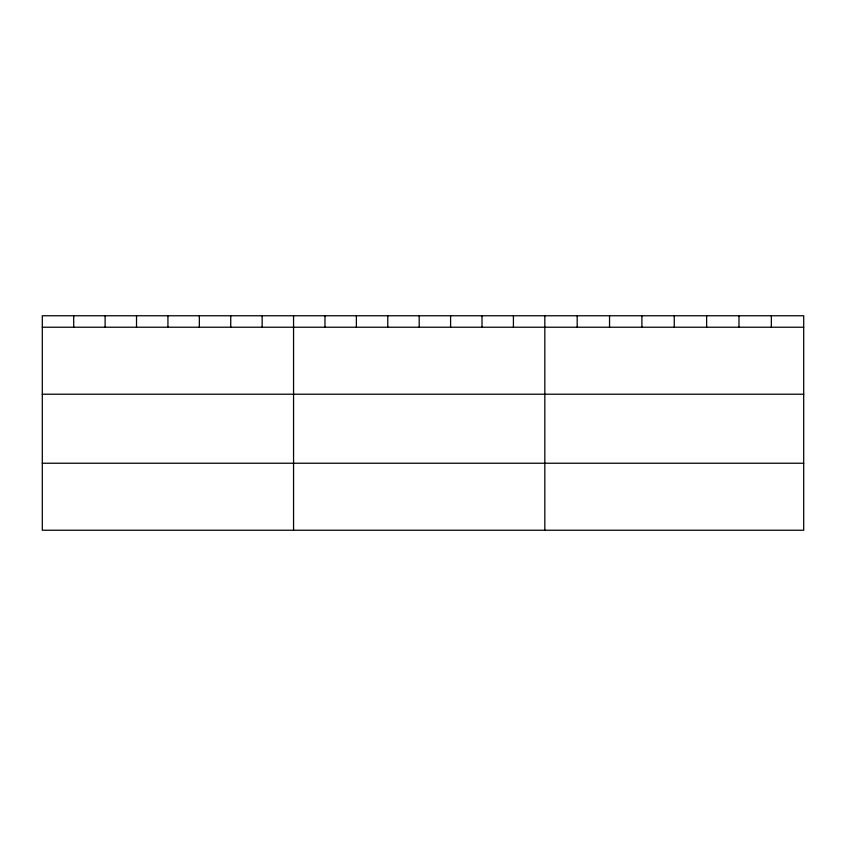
<?xml version="1.0" encoding="UTF-8"?>
<svg xmlns="http://www.w3.org/2000/svg" width="846" height="846" viewBox="0 0 846 846"><rect width="100%" height="100%" fill="white"/><g stroke="black" fill="none" stroke-linecap="round" stroke-linejoin="round"><path stroke-width="1.27" d="M803.7 327.222L803.7 530.241L42.3 530.241L42.3 315.759L803.7 315.759L803.7 327.222L42.3 327.222M42.3 394.215L803.7 394.215M42.3 463.238L803.7 463.238M771.341 315.759L771.341 327.222M738.981 315.759L738.981 327.222M706.622 315.759L706.622 327.222M674.262 315.759L674.262 327.222M641.903 315.759L641.903 327.222M609.543 315.759L609.543 327.222M577.183 315.759L577.183 327.222M544.824 315.759L544.824 530.241M513.416 315.759L513.416 327.222M482.009 315.759L482.009 327.222M450.601 315.759L450.601 327.222M419.193 315.759L419.193 327.222M387.785 315.759L387.785 327.222M356.378 315.759L356.378 327.222M324.97 315.759L324.97 327.222M293.562 315.759L293.562 530.241M262.154 315.759L262.154 327.222M230.746 315.759L230.746 327.222M199.339 315.759L199.339 327.222M167.931 315.759L167.931 327.222M136.523 315.759L136.523 327.222M105.116 315.759L105.116 327.222M73.708 315.759L73.708 327.222"/></g></svg>
